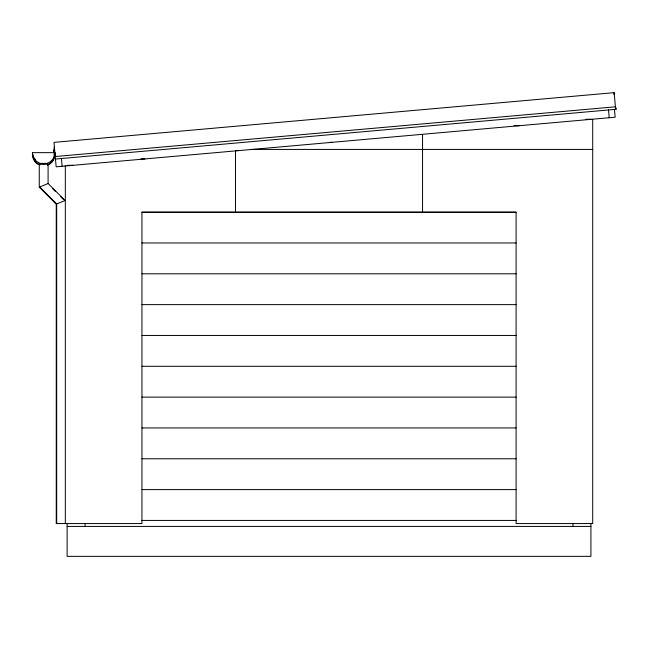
<?xml version="1.0" encoding="UTF-8"?>
<svg xmlns="http://www.w3.org/2000/svg" width="649" height="649" viewBox="0 0 649 649"><rect width="100%" height="100%" fill="white"/><g stroke="black" fill="none" stroke-linecap="round" stroke-linejoin="round"><path stroke-width="0.97" d="M54.183 154.665L54.443 152.661L54.078 157.399A10.773 10.773 0 0 1 47.353 164.741M54.37 146.69L53.469 151.85L54.411 149.822M613.84 94.421L614.149 92.653L53.989 142.374L56.155 166.817L615.163 117.201L614.457 109.251M48.091 183.513L48.091 164.14L39.256 164.14L39.256 187.172L48.091 183.513L65.078 200.5L56.244 204.151L56.244 523.565L65.078 523.565M55.246 156.539L615.406 106.817L616.55 109.251M55.465 159.054L615.633 109.34L614.149 92.653M585.925 119.27L590.914 119.27M250.66 149.424L592.715 149.424M38.064 164.335A11.228 11.228 0 0 1 32.45 154.616L32.45 152.653L54.897 152.653L54.897 154.616A11.228 11.228 0 0 1 47.507 165.162M67.131 165.317L73.11 165.317M141.953 212.28L516.093 212.28M141.953 242.969L516.093 242.969M141.953 273.797L516.093 273.797M141.953 304.624L516.093 304.624M141.953 335.452L516.093 335.452M141.953 366.287L516.093 366.287M141.953 397.115L516.093 397.115M141.953 427.942L516.093 427.942M141.953 458.77L516.093 458.77M141.953 489.597L516.093 489.597M141.766 520.433L516.279 520.433M67.131 526.412L590.923 526.412M514.097 125.582L519.086 125.728M330.025 142.277L332.02 142.334M235.49 150.544L238.483 150.633M140.955 158.818L144.946 158.94M52.593 188.648L55.425 191.479M60.381 196.436L63.213 199.267M39.711 186.985L56.69 203.973L56.69 523.565M39.256 187.172L56.244 204.151M608.494 109.778L609.2 117.729M61.412 158.34L62.117 166.29M592.715 119.351L592.715 523.565L516.093 523.565L516.093 212.142L141.953 212.142L141.953 523.565L65.33 523.565L65.33 165.649M590.923 523.419L590.923 556.347L67.131 556.347L67.131 523.419M572.962 523.419L572.962 526.412M422.556 134.416L422.556 212.28M235.49 150.438L235.49 212.28M85.084 523.419L85.084 526.412M54.897 152.653A11.228 11.228 0 0 1 43.678 163.881A11.228 11.228 0 0 1 32.45 152.653M45.544 163.264A10.773 10.773 0 0 1 41.804 163.264M35.427 159.581A10.773 10.773 0 0 1 34.348 158.04M39.995 164.741A10.773 10.773 0 0 1 32.904 154.616"/></g></svg>
